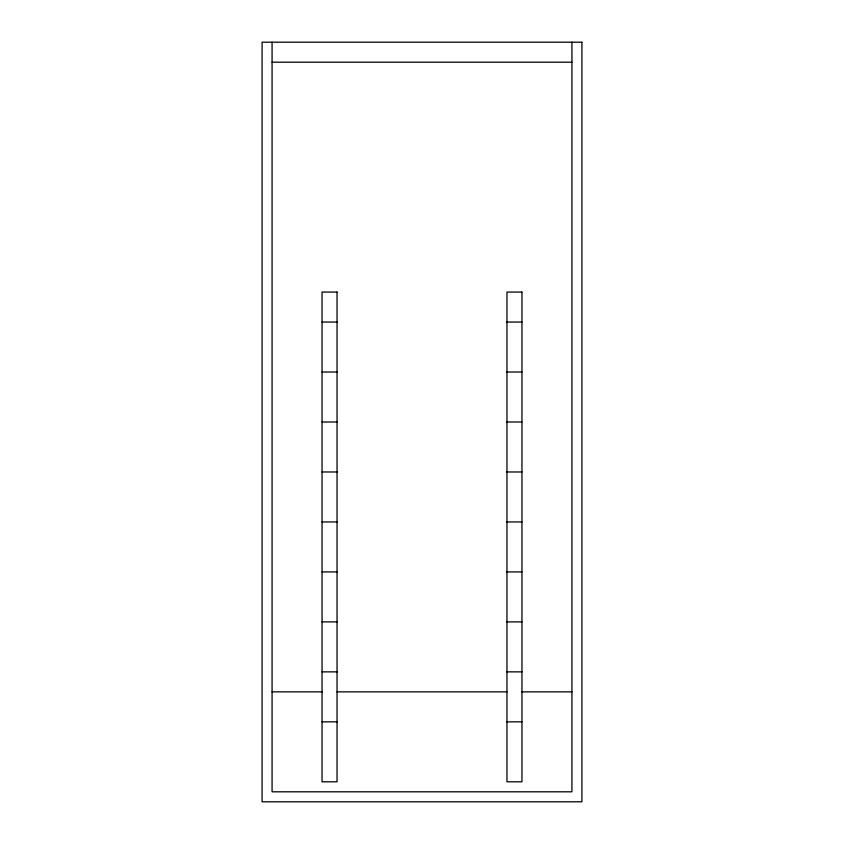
<?xml version="1.0" encoding="UTF-8"?>
<svg xmlns="http://www.w3.org/2000/svg" width="844" height="844" viewBox="0 0 844 844"><rect width="100%" height="100%" fill="white"/><g stroke="black" fill="none" stroke-linecap="round" stroke-linejoin="round"><path stroke-width="1.27" d="M272.074 62.192L571.926 62.192M322.049 322.049L337.041 322.049M506.959 322.049L521.951 322.049M322.049 372.025L337.041 372.025M506.959 372.025L521.951 372.025M322.049 422L337.041 422M506.959 422L521.951 422M322.049 471.975L337.041 471.975M506.959 471.975L521.951 471.975M322.049 521.951L337.041 521.951M506.959 521.951L521.951 521.951M322.049 571.926L337.041 571.926M506.959 571.926L521.951 571.926M322.049 621.891L337.041 621.891M506.959 621.891L521.951 621.891M322.049 671.866L337.041 671.866M506.959 671.866L521.951 671.866M272.074 691.858L322.049 691.858M337.041 691.858L506.959 691.858M521.951 691.858L571.926 691.858M322.049 721.842L337.041 721.842M506.959 721.842L521.951 721.842M571.926 42.2L571.926 791.809L272.074 791.809L272.074 42.2M581.917 42.2L262.083 42.2L262.083 801.8L581.917 801.8L581.917 42.2M337.041 292.066L322.049 292.066L322.049 781.808L337.041 781.808L337.041 292.066M521.951 292.066L506.959 292.066L506.959 781.808L521.951 781.808L521.951 292.066"/></g></svg>
